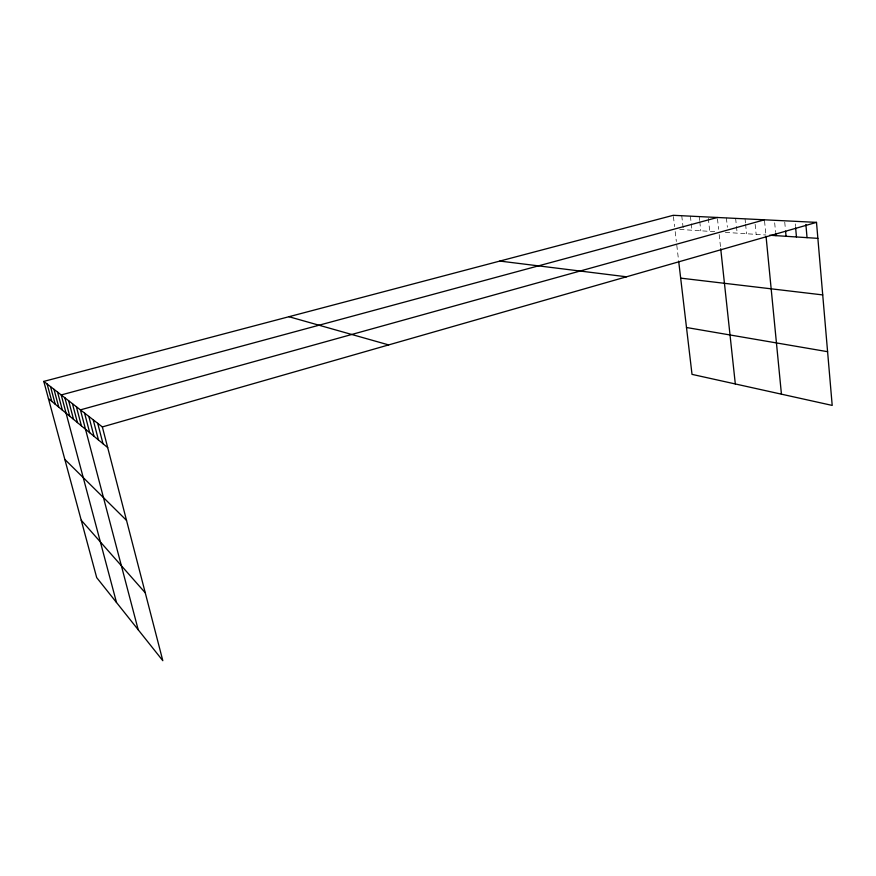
<?xml version="1.0" encoding="UTF-8"?>
<svg xmlns="http://www.w3.org/2000/svg" width="876" height="876" viewBox="0 0 876 876"><rect width="100%" height="100%" fill="white"/><g stroke="black" fill="none" stroke-linecap="round" stroke-linejoin="round"><path stroke-width="0.66" stroke-dasharray="4.38 3.29" d="M679.732 229.435L714.98 231.713M725.361 232.381L765.92 234.998M673.414 216.558L674.597 226.61M675.188 231.593L676.349 241.469M676.787 245.16L678.593 260.544M681.747 215.726L683.368 229.665M690.387 216.153L691.12 222.548M691.263 223.829L691.996 230.224M699.201 216.591L699.628 220.456M699.782 221.748L700.789 230.793M708.323 218.332L709.757 231.374M717.477 218.792L718.616 229.326M719.174 234.549L720.576 247.481M726.39 217.927L727.376 227.234M735.632 218.387L736.322 225.088M736.464 226.435L737.165 233.136M745.049 218.847L745.454 222.909M745.596 224.267L746.56 233.75M755.145 224.333L756.152 234.363M764.562 221.07L765.799 233.728M774.68 222.854L775.523 231.811M784.743 222.099L785.345 228.548M795.266 223.927L795.507 226.534"/><path stroke-width="1.31" d="M816.498 222.373L673.261 215.31L43.8 381.399L102.35 426.919L816.498 222.373L832.2 405.413L692.018 374.37L678.758 261.902M764.441 219.81L80.417 409.869L138.2 629.767M717.335 217.478L61.221 394.945L116.508 602.513M769.665 235.239L817.866 238.349M680.674 278.13L822.717 294.916M499.824 261.07L626.493 276.794M686.488 327.504L827.59 351.692M288.938 316.718L388.659 344.914M48.443 398.613L107.693 447.592M64.824 459.396L126.516 520.388M81.227 520.235L145.252 592.8M50.512 386.623L55.232 404.23M47.118 383.984L51.793 401.383M43.8 381.399L96.699 577.623L162.816 660.69L102.35 426.919M57.564 392.098L62.371 410.132M53.994 389.327L58.758 407.143M68.602 400.682L73.551 419.374M64.868 397.781L69.773 416.242M76.376 406.727L81.424 425.878M72.434 403.661L77.438 422.582M88.826 416.407L94.017 436.292M84.567 413.089L89.702 432.722M97.707 423.316L103.007 443.727M93.206 419.812L98.451 439.96M720.718 248.773L735.314 383.962M766.051 236.356L781.436 394.178M775.654 233.082L775.895 235.644M785.586 231.133L786.068 236.301M795.627 227.837L796.448 236.969M805.887 224.475L807.048 237.659"/></g></svg>
